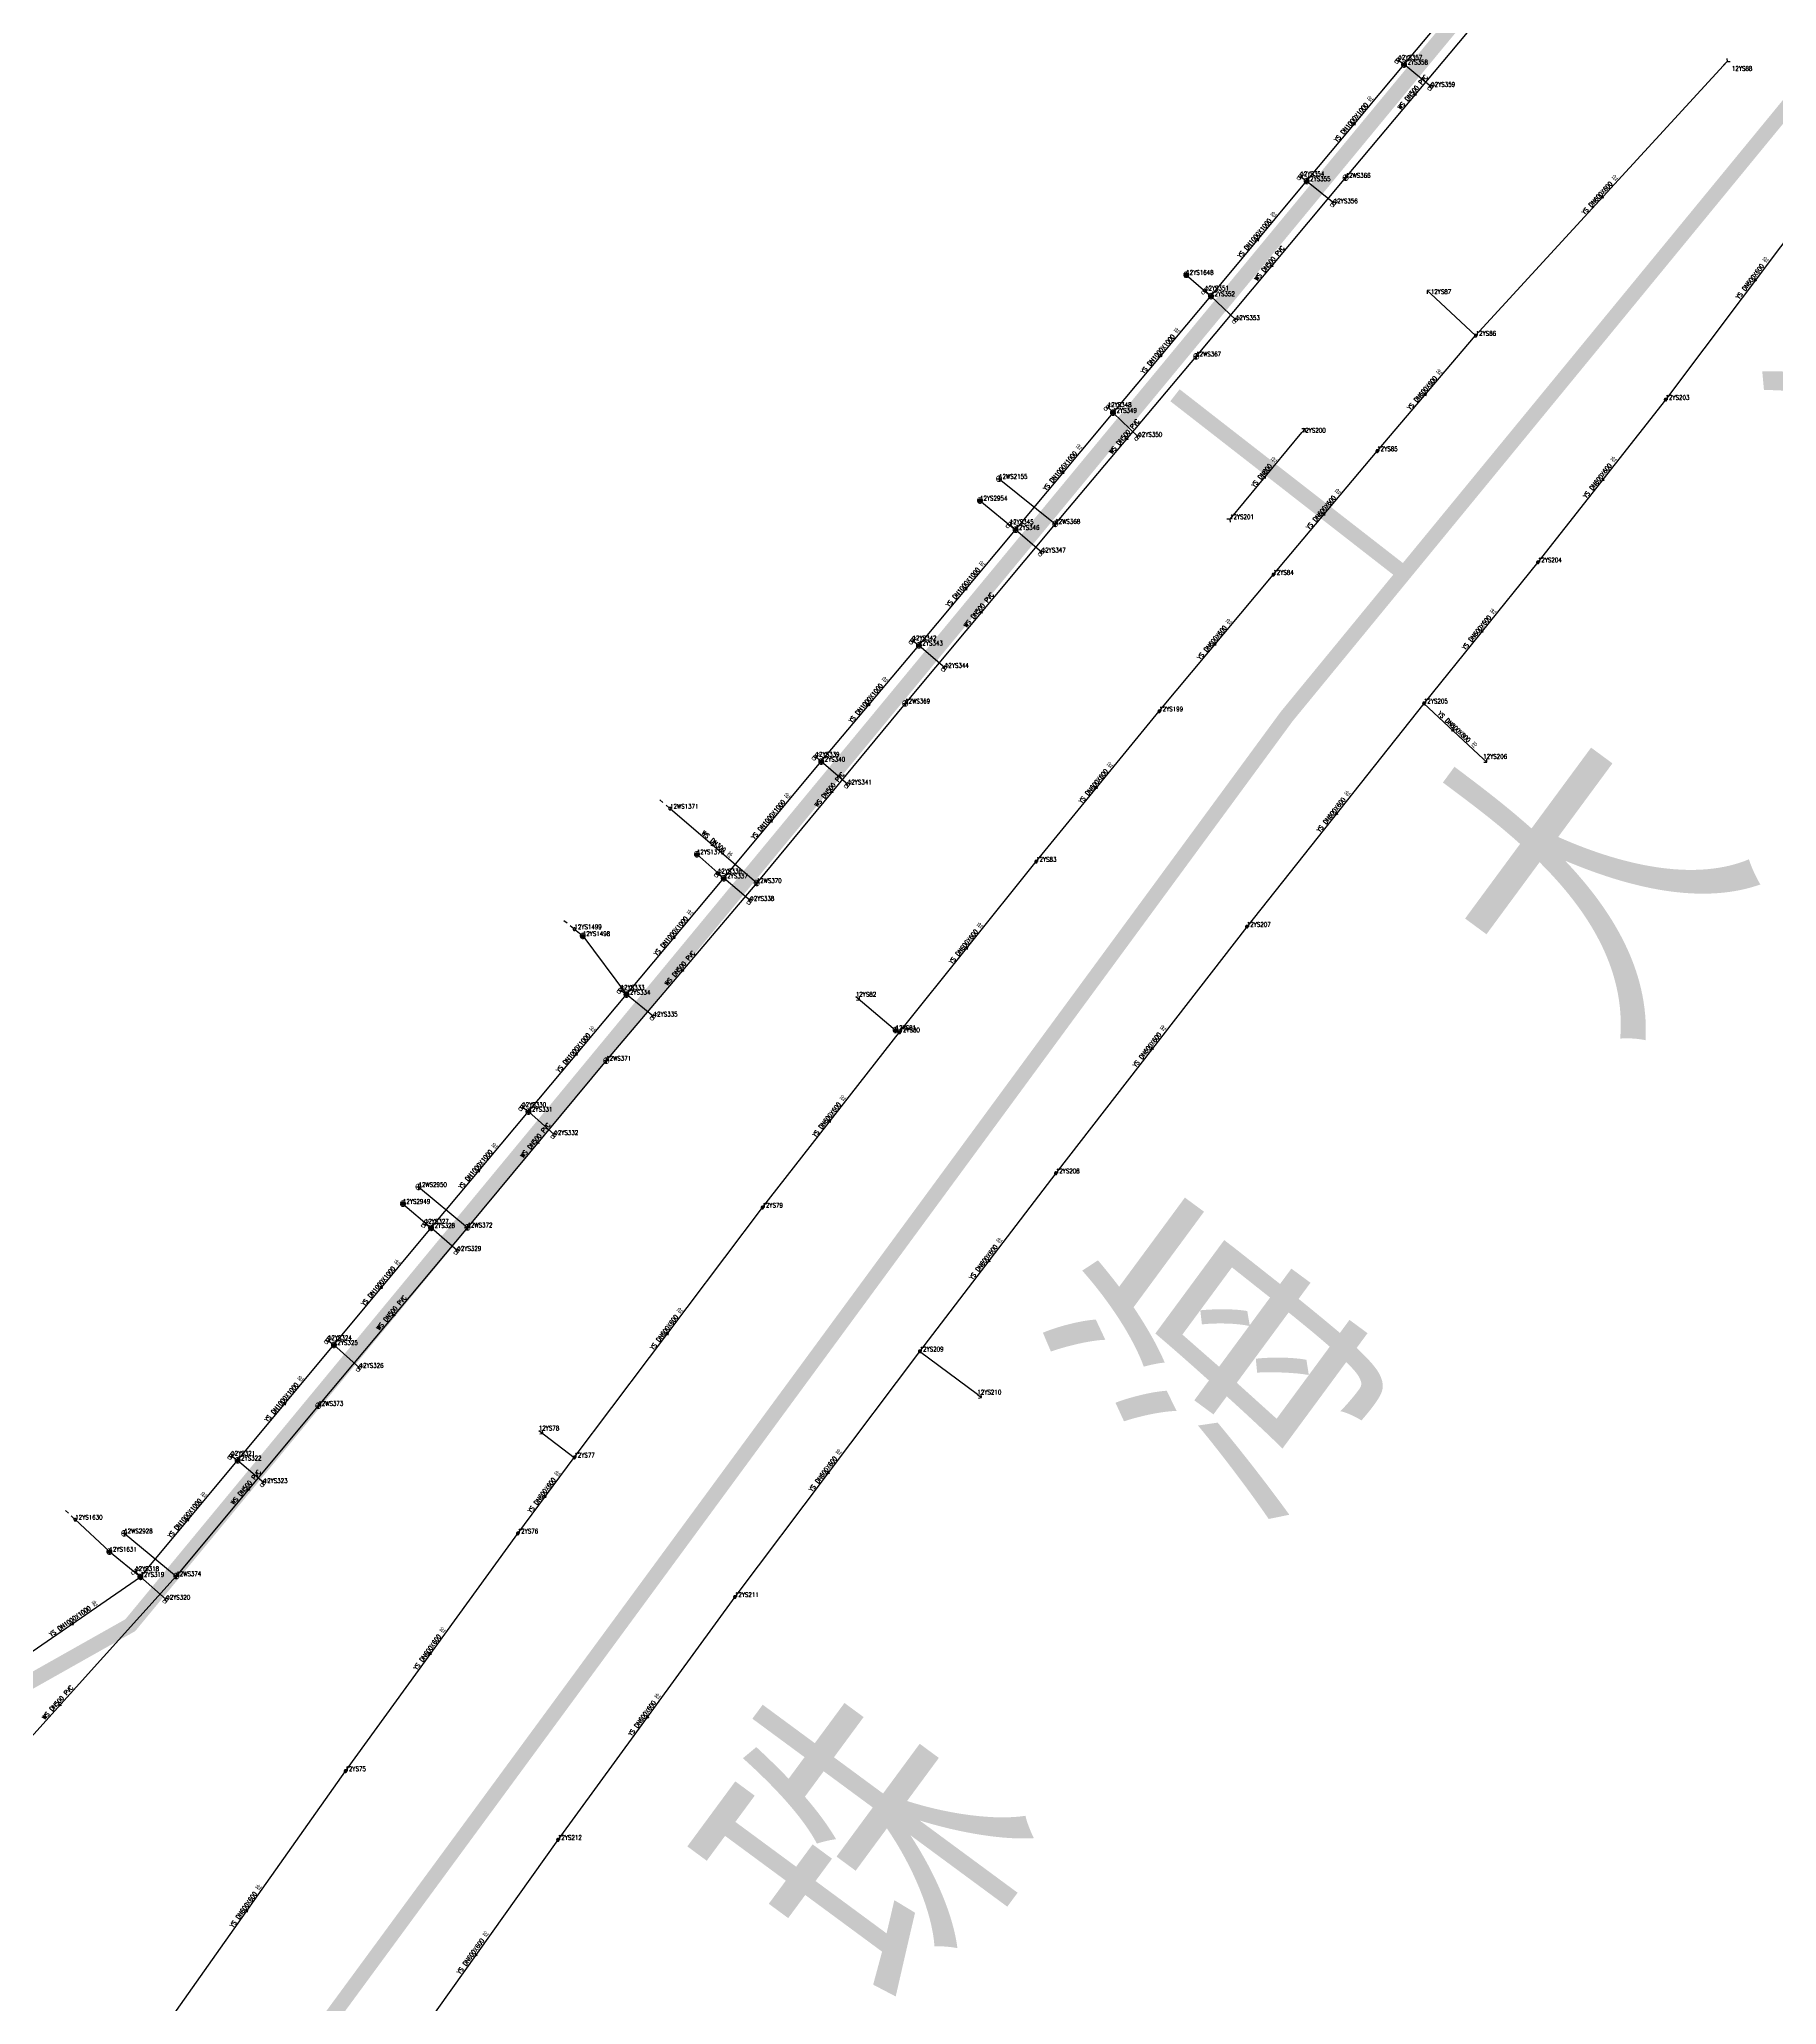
# Model space of a CAD drawing. Extents: x 78813 to 99477, y 2421021 to 2448125.
# Drawn here: x 84660.8 to 85004.6, y 2437713.2 to 2438102 of the extents above; entities that cross this region are included whole.
import ezdxf
from ezdxf.enums import TextEntityAlignment as Align

# ---------------------------------------------------------------- set-up
doc = ezdxf.new("R2010")
doc.units = 0
doc.set_wipeout_variables(frame=1)
doc.layers.get('0').update_dxf_attribs({"linetype": 'CONTINUOUS'})
for name, color, linetype in [('DX_WS', 16, 'CONTINUOUS'), ('DX_YS', 42, 'CONTINUOUS'), ('道路', 5, 'CONTINUOUS')]:
    doc.layers.add(name, color=color, linetype=linetype)
doc.layers.add('WSLINE', color=7, linetype='CONTINUOUS', true_color=0x7f0000)
doc.layers.add('YSLINE', color=7, linetype='CONTINUOUS', true_color=0xcc9900)
doc.layers.add('道路名称', color=7, linetype='CONTINUOUS', lineweight=0)
doc.styles.add('CcNameZT', font='txt.SHX', dxfattribs={"width": 0.8, "bigfont": 'HZTXT.SHX'})
doc.styles.get("Standard").update_dxf_attribs({"font": 'txt.shx', "bigfont": 'hztxt.shx'})
doc.styles.add('宋体0.7', font='', dxfattribs={"width": 0.7})
doc.styles.get('宋体0.7').set_extended_font_data('SimSun')

# ---------------------------------------------------------------- blocks, each defined once
blk = doc.blocks.new('GC546')
at = {"color": 0}
for p in [(0.866, 0.5), (0.866, -0.5)]:
    blk.add_line(p, (0, 0), dxfattribs=at)
blk = doc.blocks.new('PS污水井')
blk.add_lwpolyline([(1, 0), (1, 0.07), (0.99, 0.14), (0.98, 0.21), (0.96, 0.28), (0.94, 0.34), (0.91, 0.41), (0.88, 0.47), (0.85, 0.53), (0.81, 0.59), (0.77, 0.64), (0.72, 0.69), (0.67, 0.74), (0.62, 0.79), (0.56, 0.83), (0.5, 0.87), (0.44, 0.9), (0.37, 0.93), (0.31, 0.95), (0.24, 0.97), (0.17, 0.98), (0.1, 0.99), (0.03, 1), (-0.03, 1), (-0.1, 0.99), (-0.17, 0.98), (-0.24, 0.97), (-0.31, 0.95), (-0.37, 0.93), (-0.44, 0.9), (-0.5, 0.87), (-0.56, 0.83), (-0.62, 0.79), (-0.67, 0.74), (-0.72, 0.69), (-0.77, 0.64), (-0.81, 0.59), (-0.85, 0.53), (-0.88, 0.47), (-0.91, 0.41), (-0.94, 0.34), (-0.96, 0.28), (-0.98, 0.21), (-0.99, 0.14), (-1, 0.07), (-1, 0), (-1, -0.07), (-0.99, -0.14), (-0.98, -0.21), (-0.96, -0.28), (-0.94, -0.34), (-0.91, -0.41), (-0.88, -0.47), (-0.85, -0.53), (-0.81, -0.59), (-0.77, -0.64), (-0.72, -0.69), (-0.67, -0.74), (-0.62, -0.79), (-0.56, -0.83), (-0.5, -0.87), (-0.44, -0.9), (-0.37, -0.93), (-0.31, -0.95), (-0.24, -0.97), (-0.17, -0.98), (-0.1, -0.99), (-0.03, -1), (0.03, -1), (0.1, -0.99), (0.17, -0.98), (0.24, -0.97), (0.31, -0.95), (0.37, -0.93), (0.44, -0.9), (0.5, -0.87), (0.56, -0.83), (0.62, -0.79), (0.67, -0.74), (0.72, -0.69), (0.77, -0.64), (0.81, -0.59), (0.85, -0.53), (0.88, -0.47), (0.91, -0.41), (0.94, -0.34), (0.96, -0.28), (0.98, -0.21), (0.99, -0.14), (1, 0)], close=True)
blk.add_wipeout([(1, 0), (1, 0.07), (0.99, 0.14), (0.98, 0.21), (0.96, 0.28), (0.94, 0.34), (0.91, 0.41), (0.88, 0.47), (0.85, 0.53), (0.81, 0.59), (0.77, 0.64), (0.72, 0.69), (0.67, 0.74), (0.62, 0.79), (0.56, 0.83), (0.5, 0.87), (0.44, 0.9), (0.37, 0.93), (0.31, 0.95), (0.24, 0.97), (0.17, 0.98), (0.1, 0.99), (0.03, 1), (-0.03, 1), (-0.1, 0.99), (-0.17, 0.98), (-0.24, 0.97), (-0.31, 0.95), (-0.37, 0.93), (-0.44, 0.9), (-0.5, 0.87), (-0.56, 0.83), (-0.62, 0.79), (-0.67, 0.74), (-0.72, 0.69), (-0.77, 0.64), (-0.81, 0.59), (-0.85, 0.53), (-0.88, 0.47), (-0.91, 0.41), (-0.94, 0.34), (-0.96, 0.28), (-0.98, 0.21), (-0.99, 0.14), (-1, 0.07), (-1, 0), (-1, -0.07), (-0.99, -0.14), (-0.98, -0.21), (-0.96, -0.28), (-0.94, -0.34), (-0.91, -0.41), (-0.88, -0.47), (-0.85, -0.53), (-0.81, -0.59), (-0.77, -0.64), (-0.72, -0.69), (-0.67, -0.74), (-0.62, -0.79), (-0.56, -0.83), (-0.5, -0.87), (-0.44, -0.9), (-0.37, -0.93), (-0.31, -0.95), (-0.24, -0.97), (-0.17, -0.98), (-0.1, -0.99), (-0.03, -1), (0.03, -1), (0.1, -0.99), (0.17, -0.98), (0.24, -0.97), (0.31, -0.95), (0.37, -0.93), (0.44, -0.9), (0.5, -0.87), (0.56, -0.83), (0.62, -0.79), (0.67, -0.74), (0.72, -0.69), (0.77, -0.64), (0.81, -0.59), (0.85, -0.53), (0.88, -0.47), (0.91, -0.41), (0.94, -0.34), (0.96, -0.28), (0.98, -0.21), (0.99, -0.14)])
for p, q in [((-1, 0), (0, 0)), ((0, 1), (0, 0)), ((0, 0), (0, -1)), ((0, 0), (1, 0))]:
    blk.add_line(p, q)
blk = doc.blocks.new('PS非普查')
blk.add_lwpolyline([(3.7, 0), (5.3, 0)])
blk.add_wipeout([(0.5, 0), (0.5, 0.03), (0.5, 0.07), (0.49, 0.1), (0.48, 0.14), (0.47, 0.17), (0.46, 0.2), (0.44, 0.23), (0.42, 0.26), (0.4, 0.29), (0.38, 0.32), (0.36, 0.35), (0.33, 0.37), (0.31, 0.39), (0.28, 0.41), (0.25, 0.43), (0.22, 0.45), (0.19, 0.46), (0.15, 0.48), (0.12, 0.49), (0.09, 0.49), (0.05, 0.5), (0.02, 0.5), (-0.02, 0.5), (-0.05, 0.5), (-0.09, 0.49), (-0.12, 0.49), (-0.15, 0.48), (-0.19, 0.46), (-0.22, 0.45), (-0.25, 0.43), (-0.28, 0.41), (-0.31, 0.39), (-0.33, 0.37), (-0.36, 0.35), (-0.38, 0.32), (-0.4, 0.29), (-0.42, 0.26), (-0.44, 0.23), (-0.46, 0.2), (-0.47, 0.17), (-0.48, 0.14), (-0.49, 0.1), (-0.5, 0.07), (-0.5, 0.03), (-0.5, 0), (-0.5, -0.03), (-0.5, -0.07), (-0.49, -0.1), (-0.48, -0.14), (-0.47, -0.17), (-0.46, -0.2), (-0.44, -0.23), (-0.42, -0.26), (-0.4, -0.29), (-0.38, -0.32), (-0.36, -0.35), (-0.33, -0.37), (-0.31, -0.39), (-0.28, -0.41), (-0.25, -0.43), (-0.22, -0.45), (-0.19, -0.46), (-0.15, -0.48), (-0.12, -0.49), (-0.09, -0.49), (-0.05, -0.5), (-0.02, -0.5), (0.02, -0.5), (0.05, -0.5), (0.09, -0.49), (0.12, -0.49), (0.15, -0.48), (0.19, -0.46), (0.22, -0.45), (0.25, -0.43), (0.28, -0.41), (0.31, -0.39), (0.33, -0.37), (0.36, -0.35), (0.38, -0.32), (0.4, -0.29), (0.42, -0.26), (0.44, -0.23), (0.46, -0.2), (0.47, -0.17), (0.48, -0.14), (0.49, -0.1), (0.5, -0.07)])
blk.add_line((0.5, 0), (2.1, 0))
blk.add_lwpolyline([(0.5, 0), (0.5, 0.03), (0.5, 0.07), (0.49, 0.1), (0.48, 0.14), (0.47, 0.17), (0.46, 0.2), (0.44, 0.23), (0.42, 0.26), (0.4, 0.29), (0.38, 0.32), (0.36, 0.35), (0.33, 0.37), (0.31, 0.39), (0.28, 0.41), (0.25, 0.43), (0.22, 0.45), (0.19, 0.46), (0.15, 0.48), (0.12, 0.49), (0.09, 0.49), (0.05, 0.5), (0.02, 0.5), (-0.02, 0.5), (-0.05, 0.5), (-0.09, 0.49), (-0.12, 0.49), (-0.15, 0.48), (-0.19, 0.46), (-0.22, 0.45), (-0.25, 0.43), (-0.28, 0.41), (-0.31, 0.39), (-0.33, 0.37), (-0.36, 0.35), (-0.38, 0.32), (-0.4, 0.29), (-0.42, 0.26), (-0.44, 0.23), (-0.46, 0.2), (-0.47, 0.17), (-0.48, 0.14), (-0.49, 0.1), (-0.5, 0.07), (-0.5, 0.03), (-0.5, 0), (-0.5, -0.03), (-0.5, -0.07), (-0.49, -0.1), (-0.48, -0.14), (-0.47, -0.17), (-0.46, -0.2), (-0.44, -0.23), (-0.42, -0.26), (-0.4, -0.29), (-0.38, -0.32), (-0.36, -0.35), (-0.33, -0.37), (-0.31, -0.39), (-0.28, -0.41), (-0.25, -0.43), (-0.22, -0.45), (-0.19, -0.46), (-0.15, -0.48), (-0.12, -0.49), (-0.09, -0.49), (-0.05, -0.5), (-0.02, -0.5), (0.02, -0.5), (0.05, -0.5), (0.09, -0.49), (0.12, -0.49), (0.15, -0.48), (0.19, -0.46), (0.22, -0.45), (0.25, -0.43), (0.28, -0.41), (0.31, -0.39), (0.33, -0.37), (0.36, -0.35), (0.38, -0.32), (0.4, -0.29), (0.42, -0.26), (0.44, -0.23), (0.46, -0.2), (0.47, -0.17), (0.48, -0.14), (0.49, -0.1), (0.5, -0.07), (0.5, 0)], close=True)
blk = doc.blocks.new('PS出水口')
for points in [[(0, 0), (1.97, 0)], [(1.15, -0.88), (1.97, 0), (1.11, 0.93)]]:
    blk.add_lwpolyline(points)
blk = doc.blocks.new('PS管线点')
blk.add_wipeout([(0.5, 0), (0.5, 0.03), (0.5, 0.07), (0.49, 0.1), (0.48, 0.14), (0.47, 0.17), (0.46, 0.2), (0.44, 0.23), (0.42, 0.26), (0.4, 0.29), (0.38, 0.32), (0.36, 0.35), (0.33, 0.37), (0.31, 0.39), (0.28, 0.41), (0.25, 0.43), (0.22, 0.45), (0.19, 0.46), (0.15, 0.48), (0.12, 0.49), (0.09, 0.49), (0.05, 0.5), (0.02, 0.5), (-0.02, 0.5), (-0.05, 0.5), (-0.09, 0.49), (-0.12, 0.49), (-0.15, 0.48), (-0.19, 0.46), (-0.22, 0.45), (-0.25, 0.43), (-0.28, 0.41), (-0.31, 0.39), (-0.33, 0.37), (-0.36, 0.35), (-0.38, 0.32), (-0.4, 0.29), (-0.42, 0.26), (-0.44, 0.23), (-0.46, 0.2), (-0.47, 0.17), (-0.48, 0.14), (-0.49, 0.1), (-0.5, 0.07), (-0.5, 0.03), (-0.5, 0), (-0.5, -0.03), (-0.5, -0.07), (-0.49, -0.1), (-0.48, -0.14), (-0.47, -0.17), (-0.46, -0.2), (-0.44, -0.23), (-0.42, -0.26), (-0.4, -0.29), (-0.38, -0.32), (-0.36, -0.35), (-0.33, -0.37), (-0.31, -0.39), (-0.28, -0.41), (-0.25, -0.43), (-0.22, -0.45), (-0.19, -0.46), (-0.15, -0.48), (-0.12, -0.49), (-0.09, -0.49), (-0.05, -0.5), (-0.02, -0.5), (0.02, -0.5), (0.05, -0.5), (0.09, -0.49), (0.12, -0.49), (0.15, -0.48), (0.19, -0.46), (0.22, -0.45), (0.25, -0.43), (0.28, -0.41), (0.31, -0.39), (0.33, -0.37), (0.36, -0.35), (0.38, -0.32), (0.4, -0.29), (0.42, -0.26), (0.44, -0.23), (0.46, -0.2), (0.47, -0.17), (0.48, -0.14), (0.49, -0.1), (0.5, -0.07)])
blk.add_lwpolyline([(0.5, 0), (0.5, 0.03), (0.5, 0.07), (0.49, 0.1), (0.48, 0.14), (0.47, 0.17), (0.46, 0.2), (0.44, 0.23), (0.42, 0.26), (0.4, 0.29), (0.38, 0.32), (0.36, 0.35), (0.33, 0.37), (0.31, 0.39), (0.28, 0.41), (0.25, 0.43), (0.22, 0.45), (0.19, 0.46), (0.15, 0.48), (0.12, 0.49), (0.09, 0.49), (0.05, 0.5), (0.02, 0.5), (-0.02, 0.5), (-0.05, 0.5), (-0.09, 0.49), (-0.12, 0.49), (-0.15, 0.48), (-0.19, 0.46), (-0.22, 0.45), (-0.25, 0.43), (-0.28, 0.41), (-0.31, 0.39), (-0.33, 0.37), (-0.36, 0.35), (-0.38, 0.32), (-0.4, 0.29), (-0.42, 0.26), (-0.44, 0.23), (-0.46, 0.2), (-0.47, 0.17), (-0.48, 0.14), (-0.49, 0.1), (-0.5, 0.07), (-0.5, 0.03), (-0.5, 0), (-0.5, -0.03), (-0.5, -0.07), (-0.49, -0.1), (-0.48, -0.14), (-0.47, -0.17), (-0.46, -0.2), (-0.44, -0.23), (-0.42, -0.26), (-0.4, -0.29), (-0.38, -0.32), (-0.36, -0.35), (-0.33, -0.37), (-0.31, -0.39), (-0.28, -0.41), (-0.25, -0.43), (-0.22, -0.45), (-0.19, -0.46), (-0.15, -0.48), (-0.12, -0.49), (-0.09, -0.49), (-0.05, -0.5), (-0.02, -0.5), (0.02, -0.5), (0.05, -0.5), (0.09, -0.49), (0.12, -0.49), (0.15, -0.48), (0.19, -0.46), (0.22, -0.45), (0.25, -0.43), (0.28, -0.41), (0.31, -0.39), (0.33, -0.37), (0.36, -0.35), (0.38, -0.32), (0.4, -0.29), (0.42, -0.26), (0.44, -0.23), (0.46, -0.2), (0.47, -0.17), (0.48, -0.14), (0.49, -0.1), (0.5, -0.07), (0.5, 0)], close=True)
blk = doc.blocks.new('PS进水口')
for points in [[(-0.82, -0.88), (0, 0), (-0.86, 0.93)], [(0, 0), (1.97, 0)]]:
    blk.add_lwpolyline(points)
blk = doc.blocks.new('PS雨篦')
blk.add_lwpolyline([(-1.5, 0.5), (0, 0.5), (1.5, 0.5), (1.5, -0.5), (0, -0.5), (-1.5, -0.5)], close=True)
blk.add_wipeout([(-1.5, 0.5), (0, 0.5), (1.5, 0.5), (1.5, -0.5), (0, -0.5), (-1.5, -0.5)])
for p, q in [((-0.51, -0.5), (-0.51, 0.5)), ((0.49, -0.5), (0.49, 0.5))]:
    blk.add_line(p, q)
blk = doc.blocks.new('PS雨水井')
blk.add_lwpolyline([(1, 0), (1, 0.07), (0.99, 0.14), (0.98, 0.21), (0.96, 0.28), (0.94, 0.34), (0.91, 0.41), (0.88, 0.47), (0.85, 0.53), (0.81, 0.59), (0.77, 0.64), (0.72, 0.69), (0.67, 0.74), (0.62, 0.79), (0.56, 0.83), (0.5, 0.87), (0.44, 0.9), (0.37, 0.93), (0.31, 0.95), (0.24, 0.97), (0.17, 0.98), (0.1, 0.99), (0.03, 1), (-0.03, 1), (-0.1, 0.99), (-0.17, 0.98), (-0.24, 0.97), (-0.31, 0.95), (-0.37, 0.93), (-0.44, 0.9), (-0.5, 0.87), (-0.56, 0.83), (-0.62, 0.79), (-0.67, 0.74), (-0.72, 0.69), (-0.77, 0.64), (-0.81, 0.59), (-0.85, 0.53), (-0.88, 0.47), (-0.91, 0.41), (-0.94, 0.34), (-0.96, 0.28), (-0.98, 0.21), (-0.99, 0.14), (-1, 0.07), (-1, 0), (-1, -0.07), (-0.99, -0.14), (-0.98, -0.21), (-0.96, -0.28), (-0.94, -0.34), (-0.91, -0.41), (-0.88, -0.47), (-0.85, -0.53), (-0.81, -0.59), (-0.77, -0.64), (-0.72, -0.69), (-0.67, -0.74), (-0.62, -0.79), (-0.56, -0.83), (-0.5, -0.87), (-0.44, -0.9), (-0.37, -0.93), (-0.31, -0.95), (-0.24, -0.97), (-0.17, -0.98), (-0.1, -0.99), (-0.03, -1), (0.03, -1), (0.1, -0.99), (0.17, -0.98), (0.24, -0.97), (0.31, -0.95), (0.37, -0.93), (0.44, -0.9), (0.5, -0.87), (0.56, -0.83), (0.62, -0.79), (0.67, -0.74), (0.72, -0.69), (0.77, -0.64), (0.81, -0.59), (0.85, -0.53), (0.88, -0.47), (0.91, -0.41), (0.94, -0.34), (0.96, -0.28), (0.98, -0.21), (0.99, -0.14), (1, 0)], close=True)
blk.add_wipeout([(1, 0), (1, 0.07), (0.99, 0.14), (0.98, 0.21), (0.96, 0.28), (0.94, 0.34), (0.91, 0.41), (0.88, 0.47), (0.85, 0.53), (0.81, 0.59), (0.77, 0.64), (0.72, 0.69), (0.67, 0.74), (0.62, 0.79), (0.56, 0.83), (0.5, 0.87), (0.44, 0.9), (0.37, 0.93), (0.31, 0.95), (0.24, 0.97), (0.17, 0.98), (0.1, 0.99), (0.03, 1), (-0.03, 1), (-0.1, 0.99), (-0.17, 0.98), (-0.24, 0.97), (-0.31, 0.95), (-0.37, 0.93), (-0.44, 0.9), (-0.5, 0.87), (-0.56, 0.83), (-0.62, 0.79), (-0.67, 0.74), (-0.72, 0.69), (-0.77, 0.64), (-0.81, 0.59), (-0.85, 0.53), (-0.88, 0.47), (-0.91, 0.41), (-0.94, 0.34), (-0.96, 0.28), (-0.98, 0.21), (-0.99, 0.14), (-1, 0.07), (-1, 0), (-1, -0.07), (-0.99, -0.14), (-0.98, -0.21), (-0.96, -0.28), (-0.94, -0.34), (-0.91, -0.41), (-0.88, -0.47), (-0.85, -0.53), (-0.81, -0.59), (-0.77, -0.64), (-0.72, -0.69), (-0.67, -0.74), (-0.62, -0.79), (-0.56, -0.83), (-0.5, -0.87), (-0.44, -0.9), (-0.37, -0.93), (-0.31, -0.95), (-0.24, -0.97), (-0.17, -0.98), (-0.1, -0.99), (-0.03, -1), (0.03, -1), (0.1, -0.99), (0.17, -0.98), (0.24, -0.97), (0.31, -0.95), (0.37, -0.93), (0.44, -0.9), (0.5, -0.87), (0.56, -0.83), (0.62, -0.79), (0.67, -0.74), (0.72, -0.69), (0.77, -0.64), (0.81, -0.59), (0.85, -0.53), (0.88, -0.47), (0.91, -0.41), (0.94, -0.34), (0.96, -0.28), (0.98, -0.21), (0.99, -0.14)])
for p, q in [((-1, 0), (0, 0)), ((-0.88, 0.48), (0, 0.47)), ((0, 1), (0, 0)), ((0, 0.47), (0.88, 0.47)), ((0, 0), (0, -1)), ((0, 0), (1, 0)), ((-0.88, -0.48), (0, -0.48)), ((0, -0.48), (0.88, -0.48))]:
    blk.add_line(p, q)

msp = doc.modelspace()

# ---------------------------------------------------------------- linework, layer by layer
at = {"layer": 'YSLINE'}
msp.add_line((84896.39, 2438007.12, 1.13), (84910.6, 2438024.21, 0.88), dxfattribs=at)

# ---------------------------------------------------------------- block references
at = {"layer": 'DX_WS', "yscale": 0.5, "zscale": 0.5}
for name, p, xscale, rotation in [('GC546', (84932.85, 2438090.85, -0.23), 0.5000000000055499, 50.03646871333937), ('GC546', (84904.48, 2438056.98, -0.16), 0.5000000000576083, 50.07552151331704), ('GC546', (84875.75, 2438022.74, -0.25), 0.4999999999390825, 49.92257871108677), ('GC546', (84846.96, 2437988.4, -0.35), 0.4999999999838419, 50.11633952811731), ('PS非普查', (84785.58, 2437949.82, 0), 0.5000000001173848, 139.3967786986197), ('GC546', (84817.42, 2437952.88, -0.43), 0.5000000000354281, 50.38766052965177), ('GC546', (84794.16, 2437942.47, -0.17), 0.5000000001173848, 139.3967786986196), ('GC546', (84787.84, 2437917.54, -0.57), 0.5000000000600637, 49.74516933925297), ('GC546', (84759.22, 2437883.47, -0.68), 0.5000000001524665, 50.2204126248132), ('GC546', (84730.73, 2437849.34, -0.76), 0.5000000001518791, 50.08042650029464), ('GC546', (84701.92, 2437814.84, -0.88), 0.5000000000346196, 50.18306050097213), ('GC546', (84664.65, 2437772.24, -0.92), 0.500000000164696, 47.95443677885513)]:
    msp.add_blockref(name, p, dxfattribs=dict(at, xscale=xscale, rotation=rotation))
at = {"layer": 'DX_WS', "xscale": 0.5, "yscale": 0.5, "zscale": 0.5}
for p in [(84919.27, 2438074.66, -0.18), (84889.7, 2438039.31, -0.14), (84850.69, 2438015.09, -0.45), (84861.81, 2438006.17, -0.38), (84832.11, 2437970.63, -0.4), (84802.73, 2437935.13, -0.48), (84772.95, 2437899.96, -0.68), (84735.8, 2437874.98, -0.42), (84745.49, 2437866.98, -0.67), (84715.97, 2437831.69, -0.86), (84677.56, 2437806.44, -0.35), (84687.87, 2437797.99, -1)]:
    msp.add_blockref('PS污水井', p, dxfattribs=at)
at = {"layer": 'DX_YS', "xscale": 0.5, "yscale": 0.5, "zscale": 0.5}
for name, p in [('PS雨水井', (84930.83, 2438097.04, 0.38)), ('PS雨水井', (84911.55, 2438073.98, 0.53)), ('PS雨水井', (84887.73, 2438055.44, 0.97)), ('PS雨水井', (84892.62, 2438051.21, 0.56)), ('PS管线点', (84945, 2438043.4, 2.24)), ('PS雨水井', (84873.24, 2438028.16, 0.63)), ('PS管线点', (84982.57, 2438030.72, 2.4)), ('PS管线点', (84925.52, 2438020.56, 2.29)), ('PS雨水井', (84846.91, 2438010.78, 1.26)), ('PS雨水井', (84853.95, 2438005, 0.78)), ('PS管线点', (84904.95, 2437996.11, 2.22)), ('PS管线点', (84957.31, 2437998.56, 2.34)), ('PS雨水井', (84834.82, 2437982.11, 0.56)), ('PS管线点', (84882.38, 2437969.08, 2.22)), ('PS管线点', (84934.76, 2437970.64, 2.29)), ('PS雨水井', (84790.89, 2437940.8, 1.26)), ('PS管线点', (84858, 2437939.33, 2.25)), ('PS管线点', (84899.71, 2437926.45, 2.31)), ('PS雨水井', (84830.21, 2437906.02, 1.86)), ('PS管线点', (84861.91, 2437877.68, 2.33)), ('PS雨水井', (84732.71, 2437871.66, 1.21)), ('PS管线点', (84803.86, 2437870.89, 2.27)), ('PS雨水井', (84719.05, 2437843.71, 0.71)), ('PS管线点', (84834.97, 2437842.44, 2.31)), ('PS雨水井', (84700, 2437820.87, 0.63)), ('PS管线点', (84766.63, 2437821.46, 2.26)), ('PS管线点', (84755.43, 2437806.41, 2.28)), ('PS雨水井', (84674.63, 2437802.83, 1.33)), ('PS雨水井', (84680.77, 2437797.83, 0.64)), ('PS管线点', (84798.4, 2437793.85, 2.81)), ('PS管线点', (84721.34, 2437759.39, 2.28)), ('PS管线点', (84763.38, 2437745.79, 2.82))]:
    msp.add_blockref(name, p, dxfattribs=at)
at = {"layer": 'DX_YS', "yscale": 0.5, "zscale": 0.5}
for name, p, xscale, rotation in [('PS进水口', (84994.74, 2438097.62, 3.07), 0.5000000000964807, 227.4645851795263), ('PS雨篦', (84936.2, 2438092.66, 1.85), 0.4999999998990408, 50.81471110748458), ('GC546', (84921.19, 2438085.51, 0.45), 0.5000000000891092, 230.1016857855134), ('PS雨篦', (84916.93, 2438069.6, 2.04), 0.500000000052482, 50.78555486993773), ('GC546', (84969.87, 2438070.51, 2.66), 0.5000000000964807, 47.46458517952625), ('GC546', (84902.08, 2438062.6, 0.54), 0.5000000000093419, 230.2538810468073), ('PS出水口', (84936.12, 2438051.66, 2.19), 0.5000000000522269, 137.0550669452073), ('GC546', (85000.12, 2438054.09, 2.72), 0.5000000001062194, 53.1055960428825), ('PS雨篦', (84897.55, 2438046.5, 2.09), 0.4999999999817934, 46.33663918179054), ('GC546', (84882.93, 2438039.68, 0.6), 0.5000000001661663, 229.9612907856452), ('GC546', (84935.26, 2438031.98, 2.27), 0.4999999999494111, 229.55131482774), ('PS出水口', (84910.6, 2438024.21, 0.88), 0.5000000000164364, 50.26079464825928), ('GC546', (84863.6, 2438016.58, 0.71), 0.4999999999239311, 230.2039215243822), ('GC546', (84903.49, 2438015.66, 1.01), 0.5000000000164364, 230.2607946482592), ('GC546', (84969.94, 2438014.64, 2.37), 0.5000000000567533, 51.8484386087524), ('PS进水口', (84896.39, 2438007.12, 1.13), 0.5000000000164364, 50.26079464825928), ('GC546', (84915.24, 2438008.34, 2.26), 0.5000000001517451, 229.9152620567477), ('PS雨篦', (84859.14, 2438000.51, 2.33), 0.5000000000306207, 49.13232906264481), ('GC546', (84844.38, 2437993.55, 0.68), 0.499999999898172, 230.1027207168546), ('GC546', (84946.03, 2437984.6, 2.32), 0.5000000000640249, 51.0671537296625), ('GC546', (84893.67, 2437982.6, 2.22), 0.5000000000514121, 230.1488036330188), ('PS雨篦', (84839.97, 2437977.7, 2.46), 0.4999999999260494, 49.44268668207462), ('GC546', (84825.15, 2437970.62, 0.54), 0.5000000000834668, 229.9523255352796), ('GC546', (84940.62, 2437965.17, 2.17), 0.4999999999355977, 137.0029567044708), ('PS雨篦', (84814.38, 2437960.12, 2.53), 0.499999999983035, 228.1270646450376), ('PS出水口', (84946.49, 2437959.7, 2.05), 0.4999999999355977, 317.0029567044708), ('PS雨篦', (84820.76, 2437954.62, 2.52), 0.5000000000376715, 49.45613302424551), ('GC546', (84870.19, 2437954.2, 2.24), 0.4999999998319145, 230.6634290394064), ('GC546', (84805.85, 2437947.59, 0.61), 0.499999999992993, 230.1107448894172), ('GC546', (84917.23, 2437948.54, 2.3), 0.4999999999883074, 51.58227397603952), ('PS雨篦', (84795.05, 2437937, 2.59), 0.5000000001335866, 230.8044546219544), ('PS雨篦', (84801.47, 2437931.61, 2.63), 0.4999999999634114, 49.82034209403223), ('PS非普查', (84766.64, 2437925.97, 1.3), 0.4999999999058513, 141.2319609679343), ('GC546', (84786.58, 2437924.54, 0.61), 0.4999999998939535, 230.1071824629273), ('GC546', (84844.49, 2437922.45, 2.25), 0.4999999999816157, 231.3172193758426), ('PS雨篦', (84775.79, 2437914, 2.29), 0.4999999999508334, 230.1752327343068), ('PS出水口', (84822.33, 2437912.63, 1.53), 0.4999999999278909, 320.0140770121026), ('PS雨篦', (84782.33, 2437908.7, 2.43), 0.4999999999800191, 51.2064962086717), ('GC546', (84767.26, 2437901.45, 0.56), 0.5000000000272413, 230.0316820900216), ('GC546', (84880.81, 2437902.07, 2.32), 0.499999999841853, 52.21648022020018), ('PS雨篦', (84756.32, 2437890.81, 2.43), 0.5000000000644073, 232.8488438463102), ('GC546', (84817.42, 2437888.23, 2.26), 0.5000000001287543, 231.9782618502481), ('PS雨篦', (84762.68, 2437885.27, 2.35), 0.5000000001557173, 48.07404258345977), ('GC546', (84747.93, 2437878.38, 0.6), 0.4999999999196279, 230.0452603228277), ('PS雨篦', (84737.05, 2437867.72, 2.38), 0.500000000140812, 235.8661975354031), ('PS雨篦', (84743.49, 2437862.33, 2.3), 0.4999999998851527, 48.80157693759753), ('GC546', (84848.44, 2437860.06, 2.32), 0.4999999999340853, 52.61190421839748), ('GC546', (84728.67, 2437855.29, 0.69), 0.5000000000369955, 230.2952652085922), ('GC546', (84785.25, 2437846.17, 2.27), 0.5000000000421371, 233.020845983013), ('PS雨篦', (84724.15, 2437839.2, 2.15), 0.499999999901357, 48.51395870676362), ('PS出水口', (84846.4, 2437833.91, 2.25), 0.4999999999819005, 323.2738998247439), ('GC546', (84709.53, 2437832.29, 0.68), 0.4999999999217645, 230.1524931932167), ('PS出水口', (84759.61, 2437826.81, 1.52), 0.4999999998792037, 322.6722232299237), ('GC546', (84816.68, 2437818.15, 2.56), 0.5000000000766197, 53.02985100752605), ('PS雨篦', (84705.16, 2437816.4, 1.95), 0.5000000001170539, 49.0928054581823), ('GC546', (84761.03, 2437813.93, 2.27), 0.5000000000663831, 233.3225230932853), ('PS非普查', (84667.86, 2437809.16, 1.25), 0.5000000000602582, 136.9896998682472), ('GC546', (84690.38, 2437809.35, 0.64), 0.5000000001457702, 230.1614362689068), ('PS雨篦', (84685.89, 2437793.32, 1.86), 0.4999999998490064, 48.6781963765674), ('GC546', (84667.61, 2437788.75, 0.9), 0.5000000000251861, 214.5854198704467), ('GC546', (84738.38, 2437782.9, 2.28), 0.4999999999228885, 234.0527762377741), ('GC546', (84780.89, 2437769.82, 2.82), 0.500000000093775, 53.92226422300462), ('GC546', (84702, 2437732, 2.29), 0.5000000000312861, 234.7801080160622), ('GC546', (84746.93, 2437722.74, 2.58), 0.5000000000474107, 54.48878481657508)]:
    msp.add_blockref(name, p, dxfattribs=dict(at, xscale=xscale, rotation=rotation))

# ---------------------------------------------------------------- texts
at = {"layer": 'DX_WS', "style": 'CcNameZT', "width": 0.8}
for rotation, p in [(50.0755, (84904.29, 2438057.15, -0.18)), (50.1163, (84846.77, 2437988.56, -0.38)), (49.7452, (84787.65, 2437917.71, -0.48)), (50.0804, (84730.54, 2437849.5, -0.67)), (47.9544, (84664.47, 2437772.41, -1))]:
    msp.add_text(' WS DN500 PVC', height=0.9, rotation=rotation, dxfattribs=at).set_placement(p, align=Align.CENTER)
at = {"layer": 'DX_YS', "width": 0.8}
for s, p in [('12YS88', (84995.71, 2438095.82, 3.07)), ('12YS87', (84936.12, 2438051.66, 2.19)), ('12YS200', (84910.6, 2438024.21, 0.88)), ('12YS201', (84896.39, 2438007.12, 1.13)), ('12YS206', (84946.49, 2437959.7, 2.05)), ('12YS82', (84822.33, 2437912.63, 1.53)), ('12YS210', (84846.4, 2437833.91, 2.25)), ('12YS78', (84759.61, 2437826.81, 1.52))]:
    msp.add_text(s, height=0.9, dxfattribs=at).set_placement(p)
at = {"layer": 'DX_YS', "style": 'CcNameZT', "width": 0.8}
for s, rotation, p in [(' YS DN1000X1000 砼', 50.1017, (84921, 2438085.67, 0.53)), (' YS DN600X600 砼', 47.4646, (84969.69, 2438070.68, 3.07)), (' YS DN1000X1000 砼', 50.2539, (84901.89, 2438062.76, 0.56)), (' YS DN600X600 砼', 53.1056, (84999.92, 2438054.24, 3.05)), (' YS DN1000X1000 砼', 49.9613, (84882.74, 2438039.85, 0.63)), (' YS DN600X600 砼', 49.5513, (84935.07, 2438032.14, 2.29)), (' YS DN1000X1000 砼', 50.2039, (84863.41, 2438016.74, 0.78)), (' YS DN800 砼', 50.2608, (84903.3, 2438015.82, 1.13)), (' YS DN600X600 砼', 51.8484, (84969.75, 2438014.79, 2.4)), (' YS DN600X600 砼', 49.9153, (84915.05, 2438008.5, 2.22)), (' YS DN1000X1000 砼', 50.1027, (84844.19, 2437993.71, 0.56)), (' YS DN600X600 砼', 51.0672, (84945.84, 2437984.76, 2.34)), (' YS DN600X600 砼', 50.1488, (84893.48, 2437982.76, 2.22)), (' YS DN1000X1000 砼', 49.9523, (84824.96, 2437970.78, 0.6)), (' YS DN800X800 砼', 317.003, (84940.8, 2437965.35, 2.29)), (' YS DN600X600 砼', 50.6634, (84870, 2437954.36, 2.25)), (' YS DN1000X1000 砼', 50.1107, (84805.66, 2437947.75, 0.6)), (' YS DN600X600 砼', 51.5823, (84917.04, 2437948.7, 2.29)), (' YS DN1000X1000 砼', 50.1072, (84786.39, 2437924.7, 0.6)), (' YS DN600X600 砼', 51.3172, (84844.3, 2437922.61, 2.26)), (' YS DN1000X1000 砼', 50.0317, (84767.07, 2437901.61, 0.53)), (' YS DN600X600 砼', 52.2165, (84880.61, 2437902.22, 2.31)), (' YS DN600X600 砼', 51.9783, (84817.22, 2437888.39, 2.27)), (' YS DN1000X1000 砼', 50.0453, (84747.73, 2437878.54, 0.66)), (' YS DN600X600 砼', 52.6119, (84848.24, 2437860.21, 2.33)), (' YS DN1000X1000 砼', 50.2953, (84728.48, 2437855.45, 0.71)), (' YS DN600X600 砼', 53.0208, (84785.05, 2437846.32, 2.26)), (' YS DN1000X1000 砼', 50.1525, (84709.33, 2437832.45, 0.63)), (' YS DN600X600 砼', 53.0299, (84816.49, 2437818.3, 2.31)), (' YS DN600X600 砼', 53.3225, (84760.83, 2437814.08, 2.28)), (' YS DN1000X1000 砼', 50.1614, (84690.19, 2437809.51, 0.64)), (' YS DN1000X1000 砼', 34.5854, (84667.47, 2437788.96, 1.16)), (' YS DN600X600 砼', 54.0528, (84738.18, 2437783.05, 2.28)), (' YS DN600X600 砼', 53.9223, (84780.69, 2437769.97, 2.81)), (' YS DN600X600 砼', 54.7801, (84701.79, 2437732.14, 2.3)), (' YS DN600X600 砼', 54.4888, (84746.73, 2437722.89, 2.82))]:
    msp.add_text(s, height=0.9, rotation=rotation, dxfattribs=at).set_placement(p, align=Align.CENTER)

# ---------------------------------------------------------------- next in the draw order: linework, layer by layer
at = {"layer": 'YSLINE'}
for p, q in [((84945, 2438043.4, 2.24), (84994.74, 2438097.62, 3.07)), ((85017.66, 2438077.46, 3.05), (84982.57, 2438030.72, 2.4)), ((84936.12, 2438051.66, 2.19), (84945, 2438043.4, 2.24)), ((84925.52, 2438020.56, 2.29), (84945, 2438043.4, 2.24)), ((84982.57, 2438030.72, 2.4), (84957.31, 2437998.56, 2.34)), ((84904.95, 2437996.11, 2.22), (84925.52, 2438020.56, 2.29)), ((84957.31, 2437998.56, 2.34), (84934.76, 2437970.64, 2.29)), ((84882.38, 2437969.08, 2.22), (84904.95, 2437996.11, 2.22)), ((84858, 2437939.33, 2.25), (84882.38, 2437969.08, 2.22)), ((84934.76, 2437970.64, 2.29), (84899.71, 2437926.45, 2.31)), ((84946.49, 2437959.7, 2.05), (84934.76, 2437970.64, 2.29)), ((84899.71, 2437926.45, 2.31), (84861.91, 2437877.68, 2.33)), ((84861.91, 2437877.68, 2.33), (84834.97, 2437842.44, 2.31)), ((84766.63, 2437821.46, 2.26), (84803.86, 2437870.89, 2.27)), ((84834.97, 2437842.44, 2.31), (84798.4, 2437793.85, 2.81)), ((84846.4, 2437833.91, 2.25), (84834.97, 2437842.44, 2.31)), ((84759.61, 2437826.81, 1.52), (84766.63, 2437821.46, 2.26)), ((84755.43, 2437806.41, 2.28), (84766.63, 2437821.46, 2.26)), ((84667.86, 2437809.16, 1.25), (84674.63, 2437802.83, 1.35)), ((84721.34, 2437759.39, 2.28), (84755.43, 2437806.41, 2.28)), ((84798.4, 2437793.85, 2.81), (84763.38, 2437745.79, 2.82)), ((84682.66, 2437704.6, 2.3), (84721.34, 2437759.39, 2.28)), ((84763.38, 2437745.79, 2.82), (84730.48, 2437699.69, 2.35))]:
    msp.add_line(p, q, dxfattribs=at)
at = {"layer": '道路', "const_width": 3, "flags": 128}
msp.add_lwpolyline([(84930.67, 2437996.46), (84885.5, 2438031.61)], dxfattribs=at)

# ---------------------------------------------------------------- next in the draw order: block references
at = {"layer": 'DX_YS', "yscale": 0.5, "zscale": 0.5}
for p, xscale, rotation in [((84929.69, 2438097.98, 1.71), 0.5000000000791658, 230.6722974925459), ((84910.32, 2438074.96, 1.99), 0.5000000000774396, 231.7038252897746), ((84891.44, 2438052.33, 2.09), 0.499999999898534, 226.3716437956675), ((84872.18, 2438029.29, 2.2), 0.5000000000383557, 223.1221225557091), ((84878.24, 2438023.4, 2.36), 0.4999999998753888, 46.42637543889445), ((84852.79, 2438006.11, 2.31), 0.4999999999947438, 226.2349575025531), ((84833.57, 2437983.12, 2.41), 0.499999999846222, 231.0340679836173), ((84717.86, 2437844.68, 2.23), 0.5000000000825212, 230.5613379862785), ((84698.74, 2437821.81, 2.06), 0.5000000000725624, 233.5754352038973), ((84679.73, 2437798.99, 1.93), 0.4999999998495146, 221.7095687132419)]:
    msp.add_blockref('PS雨篦', p, dxfattribs=dict(at, xscale=xscale, rotation=rotation))
at = {"layer": 'DX_YS', "xscale": 0.5, "yscale": 0.5, "zscale": 0.5}
for name, p in [('PS雨水井', (84815.49, 2437959.12, 0.6)), ('PS雨水井', (84796.21, 2437936.05, 0.6)), ('PS雨水井', (84768.31, 2437924.63, 1.24)), ('PS雨水井', (84776.96, 2437913.02, 0.6)), ('PS管线点', (84830.98, 2437905.58, 2.26)), ('PS雨水井', (84757.56, 2437889.87, 0.53)), ('PS雨水井', (84738.29, 2437866.88, 0.66))]:
    msp.add_blockref(name, p, dxfattribs=at)

# ---------------------------------------------------------------- next in the draw order: texts
at = {"layer": 'DX_WS', "style": 'CcNameZT', "width": 0.8}
for s, rotation, p in [(' WS DN500 PVC', 50.0365, (84932.65, 2438091.01, -0.31)), (' WS DN500 PVC', 50.3877, (84817.23, 2437953.04, -0.4)), (' WS DN300 砼', 319.3968, (84794.32, 2437942.66, 0)), (' WS DN500 PVC', 50.2204, (84759.03, 2437883.63, -0.68)), (' WS DN500 PVC', 50.1831, (84701.73, 2437815, -0.86))]:
    msp.add_text(s, height=0.9, rotation=rotation, dxfattribs=at).set_placement(p, align=Align.CENTER)
at = {"layer": 'DX_WS', "width": 0.8}
for s, p in [('12WS366', (84919.27, 2438074.66, -0.18)), ('12WS367', (84889.7, 2438039.31, -0.14)), ('12WS2155', (84850.69, 2438015.09, -0.45)), ('12WS368', (84861.81, 2438006.17, -0.38)), ('12WS369', (84832.11, 2437970.63, -0.4)), ('12WS1371', (84785.58, 2437949.82, 0)), ('12WS370', (84802.73, 2437935.13, -0.48)), ('12WS371', (84772.95, 2437899.96, -0.68)), ('12WS2950', (84735.8, 2437874.98, -0.42)), ('12WS372', (84745.49, 2437866.98, -0.67)), ('12WS373', (84715.97, 2437831.69, -0.86)), ('12WS2928', (84677.56, 2437806.44, -0.35)), ('12WS374', (84687.87, 2437797.99, -1))]:
    msp.add_text(s, height=0.9, dxfattribs=at).set_placement(p)
at = {"layer": 'DX_YS', "width": 0.8}
for s, p in [('12YS359', (84936.2, 2438092.66, 1.85)), ('12YS356', (84916.93, 2438069.6, 2.04)), ('12YS1648', (84887.73, 2438055.44, 0.97)), ('12YS353', (84897.55, 2438046.5, 2.09)), ('12YS86', (84945, 2438043.4, 2.24)), ('12YS203', (84982.57, 2438030.72, 2.4)), ('12YS85', (84925.52, 2438020.56, 2.29)), ('12YS2954', (84846.91, 2438010.78, 1.26)), ('12YS347', (84859.14, 2438000.51, 2.33)), ('12YS84', (84904.95, 2437996.11, 2.22)), ('12YS204', (84957.31, 2437998.56, 2.34)), ('12YS344', (84839.97, 2437977.7, 2.46)), ('12YS199', (84882.38, 2437969.08, 2.22)), ('12YS205', (84934.76, 2437970.64, 2.29)), ('12YS341', (84820.76, 2437954.62, 2.52)), ('12YS1370', (84790.89, 2437940.8, 1.26)), ('12YS83', (84858, 2437939.33, 2.25)), ('12YS338', (84801.47, 2437931.61, 2.63)), ('12YS207', (84899.71, 2437926.45, 2.31)), ('12YS335', (84782.33, 2437908.7, 2.43)), ('12YS332', (84762.68, 2437885.27, 2.35)), ('12YS208', (84861.91, 2437877.68, 2.33)), ('12YS2949', (84732.71, 2437871.66, 1.21)), ('12YS79', (84803.86, 2437870.89, 2.27)), ('12YS329', (84743.49, 2437862.33, 2.3)), ('12YS209', (84834.97, 2437842.44, 2.31)), ('12YS326', (84724.15, 2437839.2, 2.15)), ('12YS77', (84766.63, 2437821.46, 2.26)), ('12YS323', (84705.16, 2437816.4, 1.95)), ('12YS1630', (84667.86, 2437809.16, 1.25)), ('12YS76', (84755.43, 2437806.41, 2.28)), ('12YS1631', (84674.63, 2437802.83, 1.33)), ('12YS320', (84685.89, 2437793.32, 1.86)), ('12YS211', (84798.4, 2437793.85, 2.81)), ('12YS75', (84721.34, 2437759.39, 2.28)), ('12YS212', (84763.38, 2437745.79, 2.82))]:
    msp.add_text(s, height=0.9, dxfattribs=at).set_placement(p)

# ---------------------------------------------------------------- next in the draw order: linework, layer by layer
at = {"layer": 'WSLINE'}
for p, q in [((84946.42, 2438107.05, -0.31), (84919.27, 2438074.66, -0.14)), ((84919.27, 2438074.66, -0.18), (84889.7, 2438039.31, -0.13)), ((84889.7, 2438039.31, -0.14), (84861.81, 2438006.17, -0.37)), ((84850.69, 2438015.09, -0.45), (84861.81, 2438006.17, -0.35)), ((84861.81, 2438006.17, -0.38), (84832.11, 2437970.63, -0.32)), ((84832.11, 2437970.63, -0.4), (84802.73, 2437935.13, -0.46)), ((84785.58, 2437949.82, 0), (84802.73, 2437935.13, -0.34)), ((84802.73, 2437935.13, -0.48), (84772.95, 2437899.96, -0.67)), ((84772.95, 2437899.96, -0.68), (84745.49, 2437866.98, -0.68)), ((84735.8, 2437874.98, -0.42), (84745.49, 2437866.98, -0.6)), ((84745.49, 2437866.98, -0.67), (84715.97, 2437831.69, -0.85)), ((84715.97, 2437831.69, -0.86), (84687.87, 2437797.99, -0.9)), ((84677.56, 2437806.44, -0.35), (84687.87, 2437797.99, -0.71)), ((84687.87, 2437797.99, -1), (84641.43, 2437746.5, -0.83))]:
    msp.add_line(p, q, dxfattribs=at)
at = {"layer": 'YSLINE'}
for p, q in [((84930.83, 2438097.04, 0.38), (84949.99, 2438119.79, 0.4)), ((84929.69, 2438097.98, 1.71), (84930.83, 2438097.04, 1.67)), ((84911.55, 2438073.98, 0.53), (84930.83, 2438097.04, 0.36)), ((84936.2, 2438092.66, 1.85), (84930.83, 2438097.04, 1.63)), ((84910.32, 2438074.96, 1.99), (84911.55, 2438073.98, 1.85)), ((84892.62, 2438051.21, 0.56), (84911.55, 2438073.98, 0.52)), ((84916.93, 2438069.6, 2.04), (84911.55, 2438073.98, 1.85)), ((84887.73, 2438055.44, 0.97), (84892.62, 2438051.21, 0.65)), ((84873.24, 2438028.16, 0.63), (84892.62, 2438051.21, 0.57)), ((84891.44, 2438052.33, 2.09), (84892.62, 2438051.21, 1.97)), ((84897.55, 2438046.5, 2.09), (84892.62, 2438051.21, 1.92)), ((84853.95, 2438005, 0.78), (84873.24, 2438028.16, 0.64)), ((84872.18, 2438029.29, 2.2), (84873.24, 2438028.16, 2.09)), ((84878.24, 2438023.4, 2.36), (84873.24, 2438028.16, 2.07)), ((84846.91, 2438010.78, 1.26), (84853.95, 2438005, 0.93)), ((84834.82, 2437982.11, 0.56), (84853.95, 2438005, 0.81)), ((84852.79, 2438006.11, 2.31), (84853.95, 2438005, 2.11)), ((84859.14, 2438000.51, 2.33), (84853.95, 2438005, 2.05)), ((84815.49, 2437959.12, 0.6), (84834.82, 2437982.11, 0.48)), ((84833.57, 2437983.12, 2.41), (84834.82, 2437982.11, 2.18)), ((84839.97, 2437977.7, 2.46), (84834.82, 2437982.11, 2.07)), ((84796.21, 2437936.05, 0.6), (84815.49, 2437959.12, 0.61)), ((84814.38, 2437960.12, 2.53), (84815.49, 2437959.12, 2.26)), ((84820.76, 2437954.62, 2.52), (84815.49, 2437959.12, 2.18)), ((84790.89, 2437940.8, 1.26), (84796.21, 2437936.05, 0.82)), ((84830.98, 2437905.58, 2.26), (84858, 2437939.33, 2.25)), ((84776.96, 2437913.02, 0.6), (84796.21, 2437936.05, 0.61)), ((84795.05, 2437937, 2.59), (84796.21, 2437936.05, 2.34)), ((84801.47, 2437931.61, 2.63), (84796.21, 2437936.05, 2.24)), ((84766.64, 2437925.97, 1.3), (84768.31, 2437924.63, 1.24)), ((84768.31, 2437924.63, 1.24), (84776.96, 2437913.02, 1.52)), ((84757.56, 2437889.87, 0.53), (84776.96, 2437913.02, 0.6)), ((84775.79, 2437914, 2.29), (84776.96, 2437913.02, 2.05)), ((84782.33, 2437908.7, 2.43), (84776.96, 2437913.02, 2.15)), ((84822.33, 2437912.63, 1.53), (84830.21, 2437906.02, 1.86)), ((84803.86, 2437870.89, 2.27), (84830.98, 2437905.58, 2.26)), ((84830.21, 2437906.02, 1.86), (84830.98, 2437905.58, 2.26)), ((84738.29, 2437866.88, 0.66), (84757.56, 2437889.87, 0.55)), ((84756.32, 2437890.81, 2.43), (84757.56, 2437889.87, 2.18)), ((84762.68, 2437885.27, 2.35), (84757.56, 2437889.87, 2.03)), ((84732.71, 2437871.66, 1.21), (84738.29, 2437866.88, 0.82)), ((84719.05, 2437843.71, 0.71), (84738.29, 2437866.88, 0.67)), ((84737.05, 2437867.72, 2.38), (84738.29, 2437866.88, 2.14)), ((84743.49, 2437862.33, 2.3), (84738.29, 2437866.88, 2.17)), ((84717.86, 2437844.68, 2.23), (84719.05, 2437843.71, 2.09)), ((84700, 2437820.87, 0.63), (84719.05, 2437843.71, 0.73)), ((84724.15, 2437839.2, 2.15), (84719.05, 2437843.71, 2.07)), ((84698.74, 2437821.81, 2.06), (84700, 2437820.87, 1.99)), ((84680.77, 2437797.83, 0.64), (84700, 2437820.87, 0.65)), ((84705.16, 2437816.4, 1.95), (84700, 2437820.87, 2.02)), ((84674.63, 2437802.83, 1.33), (84680.77, 2437797.83, 0.85)), ((84679.73, 2437798.99, 1.93), (84680.77, 2437797.83, 1.85)), ((84654.45, 2437779.68, 1.16), (84680.77, 2437797.83, 0.65)), ((84685.89, 2437793.32, 1.86), (84680.77, 2437797.83, 1.82))]:
    msp.add_line(p, q, dxfattribs=at)
at = {"layer": '道路', "const_width": 3, "flags": 128}
for points in [[(83418.46, 2432865.07), (83441.04, 2433213.59), (83473.57, 2433610.88), (83496.48, 2433845.36), (83522.69, 2434043.71), (83551.59, 2434225.41), (83632.54, 2434592.44), (83704.48, 2434885.07), (83814.73, 2435350.43), (83853.16, 2435485.68), (83922.04, 2435775.53), (84014.38, 2436152.15), (84026.75, 2436212.72), (84117.9, 2436534.7), (84191.62, 2436733.72), (84286.43, 2436958.63), (84364.79, 2437129.17), (84510.06, 2437396.11), (84629.95, 2437590.16), (84907.59, 2437968.04), (85036.71, 2438125.29), (85280.2, 2438417.61)], [(84713.81, 2438373.96), (84744.69, 2438376.62), (84767.32, 2438370.5), (84985.38, 2438159.37), (84678.76, 2437788.26), (84651.35, 2437772.81), (84624.16, 2437775.72), (84605.37, 2437790.47), (84336.34, 2438058.48)]]:
    msp.add_lwpolyline(points, dxfattribs=at)

# ---------------------------------------------------------------- next in the draw order: texts
at = {"layer": 'DX_WS', "style": 'CcNameZT', "width": 0.8}
msp.add_text(' WS DN500 PVC', height=0.9, rotation=49.9226, dxfattribs=at).set_placement((84875.56, 2438022.9, -0.14), align=Align.CENTER)
at = {"layer": 'DX_YS', "width": 0.8}
for s, p in [('12YS357', (84929.69, 2438097.98, 1.71)), ('12YS358', (84930.83, 2438097.04, 0.38)), ('12YS354', (84910.32, 2438074.96, 1.99)), ('12YS355', (84911.55, 2438073.98, 0.53)), ('12YS351', (84891.44, 2438052.33, 2.09)), ('12YS352', (84892.62, 2438051.21, 0.56)), ('12YS348', (84872.18, 2438029.29, 2.2)), ('12YS349', (84873.24, 2438028.16, 0.63)), ('12YS350', (84878.24, 2438023.4, 2.36)), ('12YS345', (84852.79, 2438006.11, 2.31)), ('12YS346', (84853.95, 2438005, 0.78)), ('12YS342', (84833.57, 2437983.12, 2.41)), ('12YS343', (84834.82, 2437982.11, 0.56)), ('12YS339', (84814.38, 2437960.12, 2.53)), ('12YS340', (84815.49, 2437959.12, 0.6)), ('12YS336', (84795.05, 2437937, 2.59)), ('12YS337', (84796.21, 2437936.05, 0.6)), ('12YS1499', (84766.64, 2437925.97, 1.3)), ('12YS1498', (84768.31, 2437924.63, 1.24)), ('12YS333', (84775.79, 2437914, 2.29)), ('12YS334', (84776.96, 2437913.02, 0.6)), ('12YS81', (84830.21, 2437906.02, 1.86)), ('12YS80', (84830.98, 2437905.58, 2.26)), ('12YS330', (84756.32, 2437890.81, 2.43)), ('12YS331', (84757.56, 2437889.87, 0.53)), ('12YS327', (84737.05, 2437867.72, 2.38)), ('12YS328', (84738.29, 2437866.88, 0.66)), ('12YS324', (84717.86, 2437844.68, 2.23)), ('12YS325', (84719.05, 2437843.71, 0.71)), ('12YS321', (84698.74, 2437821.81, 2.06)), ('12YS322', (84700, 2437820.87, 0.63)), ('12YS318', (84679.73, 2437798.99, 1.93)), ('12YS319', (84680.77, 2437797.83, 0.64))]:
    msp.add_text(s, height=0.9, dxfattribs=at).set_placement(p)
at = {"layer": '道路名称', "style": '宋体0.7', "width": 0.7}
msp.add_text('珠   海   大   道', height=50, rotation=53.5984, dxfattribs=at).set_placement((84929.32, 2437890.05, -75.09), align=Align.MIDDLE)

doc.saveas('drawing.dxf')
